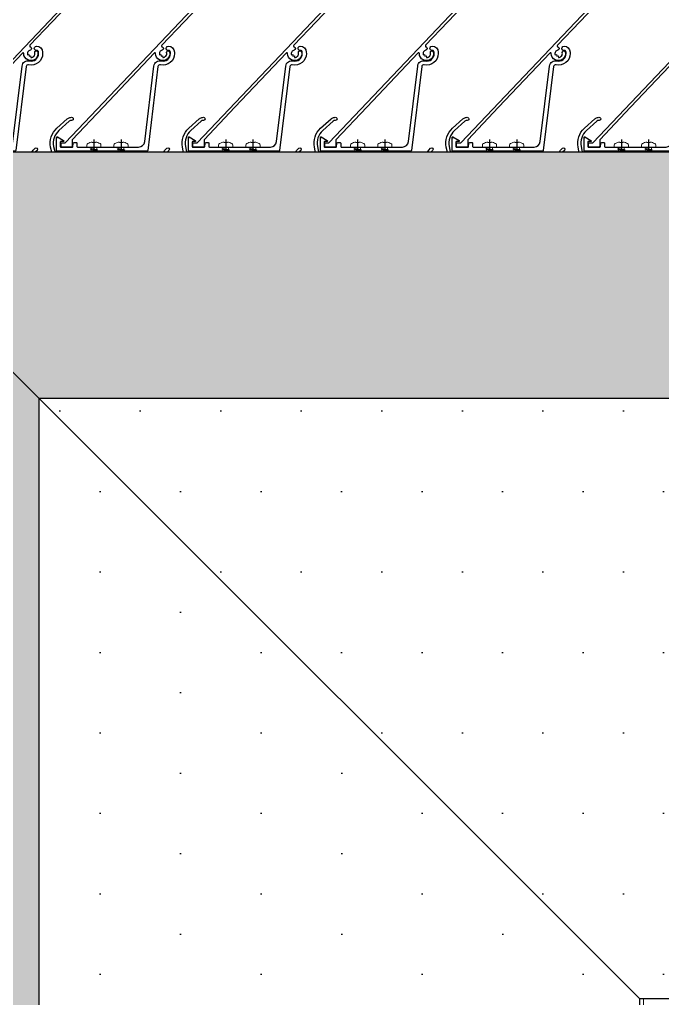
# Model space of a CAD drawing. Header units: millimetres. Extents: x 3774 to 718460, y -768339 to 192544.
# Drawn here: x 347464.1 to 347780.9, y -719149.4 to -718666.6 of the extents above; entities that cross this region are included whole.
import ezdxf

# ---------------------------------------------------------------- set-up
doc = ezdxf.new("R2010")
doc.units = ezdxf.units.MM
doc.set_wipeout_variables(frame=1)
for name, pattern in [('CENTER', [50.8, 31.75, -6.35, 6.35, -6.35]), ('HIDDEN', [0.375, 0.25, -0.125]), ('XKITLINE00', [0])]:
    doc.linetypes.add(name, pattern=pattern)
for name, color, linetype in [('000 - CONCRETE_COL_HATCH_', 7, 'Continuous'), ('000 - CONCRETE_COL_MAIN_COLOR_1', 7, 'Continuous'), ('000 - CONCRETE_COL_WIPEOUT_', 7, 'Continuous'), ('010 - ASPG_ACCESSORIES_HATCH_', 7, 'Continuous'), ('010 - ASPG_ACCESSORIES_MAIN_COLOR_1', 7, 'Continuous'), ('010 - ASPG_ACCESSORIES_SUB_COLOR_1', 7, 'Continuous'), ('010 - ASPG_ACCESSORIES_SUB_COLOR_2', 7, 'Continuous'), ('010 - ASPG_ACCESSORIES_SYMBOL_', 7, 'Continuous'), ('010 - ASPG_EXTR_DEF_SUB', 7, 'Continuous'), ('010 - ASPG_EXTR_MAIN_COLOR_2', 7, 'Continuous'), ('010 - ASPG_FASTERN_DEF_SUB', 7, 'Continuous'), ('010 - ASPG_FASTERN_HIDDEN_', 7, 'Continuous'), ('010 - ASPG_FASTERN_MAIN_COLOR_1', 7, 'Continuous'), ('010 - ASPG_FASTERN_SUB_COLOR_2', 7, 'Continuous'), ('010 - ASPG_FLASHING_MAIN_COLOR_2', 7, 'Continuous'), ('010 - ASPG_FLASHING_MAIN_COLOR_4', 7, 'Continuous'), ('010 - ASPG_FLASHING_WIPEOUT_', 7, 'Continuous'), ('010 - ASPG_FRAMING_MAIN_COLOR_2', 7, 'Continuous'), ('010 - ASPG_FRAMING_SUB_COLOR_2', 7, 'Continuous'), ('010 - ASPG_FRAMING_WIPEOUT_', 7, 'Continuous'), ('BOLT & SCREW', 7, 'Continuous'), ('Center Line', 7, 'CENTER')]:
    doc.layers.add(name, color=color, linetype=linetype)
for name, color, linetype, lineweight in [('12-GRID', 7, 'CENTER', 13), ('Part', 7, 'Continuous', 0), ('SCREW', 7, 'Continuous', 5)]:
    doc.layers.add(name, color=color, linetype=linetype, lineweight=lineweight)
pattern_1 = [(0, (0, 0), (3.96875, 7.9375), [0, -7.9375])]
pattern_2 = [(0, (0, 0), (19.84375, 39.6875), [0, -39.6875])]

# ---------------------------------------------------------------- blocks, each defined once
blk = doc.blocks.new('*A2013083')
at = {"layer": 'Part', "color": 7, "linetype": 'XKITLINE00', "lineweight": 0}
for p, q in [((1755.679976, -42.576001), (1755.679976, -42.416001)), ((1758.079995, -61.615963), (1758.079976, -42.415999))]:
    blk.add_line(p, q, dxfattribs=at)
blk = doc.blocks.new('*A2323114')
at = {"layer": 'Part', "color": 7, "linetype": 'XKITLINE00', "lineweight": 0}
for p, q in [((1758.08, -40.016001), (1755.68, -40.016001)), ((1755.68, -40.016001), (1755.68, -42.416001)), ((1758.08, -42.416001), (1758.08, -40.016001)), ((1755.68, -42.416001), (1758.08, -42.416001))]:
    blk.add_line(p, q, dxfattribs=at)
blk = doc.blocks.new('*A3363218')
at = {"layer": 'Part', "color": 7, "linetype": 'XKITLINE00', "lineweight": 0}
blk.add_line((1758.079976, -40.016003), (1758.240007, -40.016003), dxfattribs=at)
blk = doc.blocks.new('*U7297')
at = {"color": 7}
blk.add_wipeout([(150, 150), (150, -150), (-150, -150), (-150, 150)], dxfattribs=at).dxf.layer = '000 - CONCRETE_COL_WIPEOUT_'
at = {"layer": '000 - CONCRETE_COL_HATCH_'}
h = blk.add_hatch(dxfattribs=at)
h.set_pattern_fill('AR-CONC', scale=0.1, style=0)
h.paths.add_polyline_path([(-150, -150), (-150, 150), (150, 150), (150, -150)])
at = {"layer": '000 - CONCRETE_COL_MAIN_COLOR_1', "color": 7}
blk.add_lwpolyline([(-150, -150), (-150, 150), (150, 150), (150, -150), (-150, -150)], close=True, dxfattribs=at)
blk = doc.blocks.new('W-1-PP19-SE-ENT3_20260407-084553_PP19_ENT3_LOPL')
at = {"color": 7, "lineweight": 0, "xscale": 125, "yscale": 125, "zscale": 125}
for name in ['*A2323114', '*A3363218', '*A2013083']:
    blk.add_blockref(name, (-226235, 11475), dxfattribs=at)
at = {"color": 7}
blk.add_blockref('*U7297', (-6625, 6322.99988), dxfattribs=at)
blk = doc.blocks.new('PZG35-9D5')
at = {"layer": 'Center Line', "color": 7}
blk.add_line((0, 3.73), (0, -10.53), dxfattribs=at)
at = {"layer": 'SCREW', "color": 7}
for p, q in [((-1.4, 0), (-1.4, -1.09)), ((1.4, 0), (1.4, -0.59)), ((-1.85, -1.4), (1.85, -0.9)), ((-1.85, -1.4), (-1.4, -1.09)), ((-1.85, -1.4), (-1.4, -1.71)), ((-1.85, -2.7), (1.85, -2.2)), ((-1.85, -2.7), (-1.4, -2.39)), ((-1.85, -2.7), (-1.4, -3.01)), ((-1.85, -4), (-1.4, -3.69)), ((-1.85, -4), (-0.99, -3.88)), ((-1.85, -4), (-1.4, -4.31)), ((-1.4, -1.09), (1.4, -0.59)), ((-1.4, -1.71), (1.4, -1.21)), ((-1.4, -1.71), (-1.4, -2.39)), ((-1.4, -2.39), (1.4, -1.89)), ((-1.4, -3.01), (1.4, -2.51)), ((-1.4, -3.01), (-1.4, -3.69)), ((-1.4, -3.69), (-0.84, -3.59)), ((-1.4, -4.31), (-1.18, -4.27)), ((-1.4, -4.31), (-1.4, -8.1)), ((0.56, -3.34), (1.4, -3.19)), ((0.71, -3.65), (1.85, -3.5)), ((0.71, -3.93), (1.4, -3.81)), ((0.71, -4.61), (1.4, -4.49)), ((0.71, -4.95), (1.85, -4.8)), ((1.85, -0.9), (1.4, -0.59)), ((1.85, -0.9), (1.4, -1.21)), ((1.4, -1.21), (1.4, -1.89)), ((1.85, -2.2), (1.4, -1.89)), ((1.85, -2.2), (1.4, -2.51)), ((1.4, -2.51), (1.4, -3.19)), ((1.85, -3.5), (1.4, -3.19)), ((1.85, -3.5), (1.4, -3.81)), ((1.4, -3.81), (1.4, -4.49)), ((1.85, -4.8), (1.4, -4.49)), ((1.85, -4.8), (1.4, -5.11)), ((0, -9.5), (-1.4, -8.1)), ((0, -9.5), (1.4, -8.1)), ((0.71, -5.23), (1.4, -5.11)), ((1.4, -5.11), (1.4, -8.1))]:
    blk.add_line(p, q, dxfattribs=at)
blk.add_lwpolyline([(0, -9.5), (0.71, -5.23), (0.71, -3.6, 0.417657), (0.41, -3.3, 0.108102), (-0.84, -3.59), (-1.4, -4.7)], format="xyb", dxfattribs=at)
blk = doc.blocks.new('*U8304')
at = {"layer": 'SCREW', "color": 7}
blk.add_lwpolyline([(3.03, 1.78, 0.09906), (0.8, 2.55), (0.8, 2.27), (-0.8, 2.27), (-0.8, 2.55, 0.09906), (-3.03, 1.78, 0.266588), (-3.5, 0.96), (-3.5, 0.2, 0.414214), (-3.3, 0), (3.3, 0, 0.414214), (3.5, 0.2), (3.5, 0.96, 0.266588)], format="xyb", close=True, dxfattribs=at)
blk.add_blockref('PZG35-9D5', (0, 0), dxfattribs=at)
blk = doc.blocks.new('*U8306')
at = {"color": 7}
blk.add_point((0, 0), dxfattribs=at)
at = {"layer": '010 - ASPG_ACCESSORIES_MAIN_COLOR_1', "color": 7}
blk.add_lwpolyline([(-39.7, -0.6, 0.414214), (-40, -0.9), (-40, -7.37, 0.57735), (-39.65, -7.57), (-36.64, -5.83, 0.767327), (-36.79, -5.3), (-37.9, -5.3, -0.414214), (-38.2, -5), (-38.2, -2.8, -0.414214), (-38, -2.6), (-32.18, -2.6, -0.388879), (-31.98, -2.78), (-31.85, -4.34, 0.388879), (-31.35, -4.8), (-30.3, -4.8, 0.414214), (-30, -4.5), (-30, -2.9, -0.414214), (-29.7, -2.6), (0.41, -2.6, -0.378969), (3.39, -5.24), (7.95, -42.52, 0.446593), (11.62, -45.08, -0.489802), (16.08, -48.68), (16.06, -49.36, -0.18248), (15.8, -50.02, -0.267949), (15.33, -50.17, 1.122115), (15.1, -52.34, 0.405004), (18.06, -49.4), (18.08, -48.72, 0.489805), (11.16, -43.13, -0.446597), (9.94, -42.28), (4.87, -0.85, 0.364176), (4.57, -0.6)], format="xyb", close=True, dxfattribs=at)
at = {"layer": '010 - ASPG_EXTR_DEF_SUB', "color": 7}
for p in [(-40, -0.5), (43.44, -76.9), (43.44, -77.5)]:
    blk.add_point(p, dxfattribs=at)
at = {"layer": '010 - ASPG_EXTR_MAIN_COLOR_2', "color": 7}
blk.add_lwpolyline([(11.37, -48.15), (11.47, -47.44), (12.18, -47.56), (12.29, -46.79, -0.535538), (14.19, -49.17, 0.991572), (15.66, -49.58, 1.157025), (8.79, -48.77, -0.688558), (8.27, -48.99), (-17.14, -22.17), (-32.34, -6.13), (-32.34, -2.9, 0.414312), (-32.64, -2.6), (-37.54, -2.6, 0.414116), (-37.84, -2.9), (-37.84, -4.3, 0.414214), (-37.54, -4.6), (-35.99, -4.6, -0.205895), (-35.77, -4.69), (33.23, -77.5), (43.14, -77.5, 0.668179), (43.36, -76.99), (40.52, -74.15, 0.668179), (40.01, -74.36), (40.01, -76), (33.87, -76), (11.86, -52.78, -0.558354), (12.08, -51.95, 0.766275), (12.04, -50.39, -0.438583), (10.71, -48.05)], format="xyb", close=True, dxfattribs=at)
at = {"layer": 'SCREW', "color": 7, "rotation": 180}
for p in [(-21.65, -2.5), (-8.24, -2.5)]:
    blk.add_blockref('*U8304', p, dxfattribs=at)
blk = doc.blocks.new('*U5815')
at = {"color": 7}
blk.add_wipeout([(926.3, 4), (60, 4), (60, 69.3), (926.3, 69.3)], dxfattribs=at).dxf.layer = '010 - ASPG_FRAMING_WIPEOUT_'
at = {"layer": '010 - ASPG_FRAMING_MAIN_COLOR_2', "color": 7}
blk.add_lwpolyline([(896.3, 69.3), (90, 69.3), (90, 6), (896.3, 6)], close=True, dxfattribs=at)
at = {"layer": '010 - ASPG_FRAMING_SUB_COLOR_2', "color": 7}
for points in [[(926.3, 4), (60, 4), (60, 69.3), (926.3, 69.3)], [(60, 2), (60, 4), (926.3, 4), (926.3, 2)]]:
    blk.add_lwpolyline(points, close=True, dxfattribs=at)
at = {"color": 7, "rotation": 180}
for p in [(496.3, 69.3), (561.3, 69.3), (626.3, 69.3), (691.3, 69.3), (756.3, 69.3), (821.3, 69.3)]:
    blk.add_blockref('*U8306', p, dxfattribs=at)
blk = doc.blocks.new('W-1-PP19-SE-ENT3_20260407-085125_PP19_ENT3_ASPG_PL')
at = {"color": 7, "xscale": -1}
blk.add_blockref('*U5815', (-5968, 6521), dxfattribs=at)
blk = doc.blocks.new('*U8303')
at = {"layer": '12-GRID', "color": 7, "linetype": 'CENTER'}
for p, q in [((0, -6.2), (0, 2.2)), ((-4.2, -2), (4.2, -2))]:
    blk.add_line(p, q, dxfattribs=at)
at = {"layer": 'BOLT & SCREW', "color": 7}
for p, q in [((-0.55, -1.77), (-1.77, -1.56)), ((-0.55, -2.23), (-1.77, -2.44)), ((-0.46, -1.77), (-0.88, -1.56)), ((-0.46, -2.23), (-0.88, -2.44)), ((-0.23, -1.45), (-0.44, -0.23)), ((-0.23, -1.54), (-0.44, -1.12)), ((-0.23, -2.46), (-0.44, -2.88)), ((-0.23, -2.55), (-0.44, -3.77)), ((0.23, -1.45), (0.44, -0.23)), ((0.23, -1.54), (0.44, -1.12)), ((0.44, -2.88), (0.23, -2.46)), ((0.23, -2.55), (0.44, -3.77)), ((0.46, -1.77), (0.88, -1.56)), ((0.46, -2.23), (0.88, -2.44)), ((0.55, -1.77), (1.77, -1.56)), ((0.55, -2.23), (1.77, -2.44))]:
    blk.add_line(p, q, dxfattribs=at)
for points in [[(-1.77, -1.56), (-0.88, -1.56, 0.414214), (-0.44, -1.12), (-0.44, -0.23), (0.44, -0.23), (0.44, -1.12, 0.414214), (0.88, -1.56), (1.77, -1.56), (1.77, -2.44), (0.88, -2.44, 0.414214), (0.44, -2.88), (0.44, -3.77), (-0.44, -3.77), (-0.44, -2.88, 0.414214), (-0.88, -2.44), (-1.77, -2.44)], [(0.23, -2.46, -0.414214), (0.46, -2.23), (0.55, -2.23), (0.55, -1.77), (0.46, -1.77, -0.414214), (0.23, -1.54), (0.23, -1.45), (-0.23, -1.45), (-0.23, -1.54, -0.414214), (-0.46, -1.77), (-0.55, -1.77), (-0.55, -2.23), (-0.46, -2.23, -0.414214), (-0.23, -2.46), (-0.23, -2.55), (0.23, -2.55)]]:
    blk.add_lwpolyline(points, format="xyb", close=True, dxfattribs=at)
blk.add_circle((0, -2), 3.5, dxfattribs=at)
blk = doc.blocks.new('*U7003')
at = {"layer": '010 - ASPG_EXTR_DEF_SUB', "color": 7}
for p in [(65, 0), (130, 0), (195, 0), (260, 0), (325, 0)]:
    blk.add_point(p, dxfattribs=at)
at = {"layer": '010 - ASPG_EXTR_MAIN_COLOR_2', "color": 7}
for points in [[(46.47, 68.5, -0.125846), (48.96, 67.21, -0.098851), (49.82, 66.03, -0.205828), (49.79, 61.2, -0.115116), (46.37, 57.18, 0.822373), (47.46, 56.1, 0.109185), (51.15, 60.56, 0.208323), (51.19, 66.64, 0.100528), (49.97, 68.32, 0.145116), (46.29, 70.07)], [(366.35, 67.62, -0.045829), (347.78, 45.76, -0.560492), (347.29, 45.89, 0.31786), (344.21, 48.24, 0.953288), (344.08, 46.72, -2.423004), (342.26, 44.89, 0.952315), (340.74, 44.76, 0.300821), (342.89, 41.76, -0.560492), (342.98, 41.25, -0.019425), (333.62, 33.46, -0.552501), (333.15, 33.64, 0.344461), (329.99, 36.3, 0.952015), (329.86, 34.78, -2.423186), (328.04, 32.95, 0.952015), (326.52, 32.82, 0.2854), (328.49, 29.89, -0.553378), (328.56, 29.38, 0.030674), (313.46, 15.06, 0.4171), (314.11, 5.27, 0.935553), (315.1, 6.41, -0.43441), (314.8, 14.29, -0.014998), (321.92, 21.45, -0.738349), (324.92, 19.76, 0.004917), (321.81, 4.8, 0.263611), (324.88, -4.46), (330, -9.08, 0.125884), (331.27, -9.75, 0.044275), (332.09, -9.87, 1.107655), (332.13, -8.33, -0.215596), (331.02, -7.99), (325.89, -3.35, -0.263611), (323.28, 4.51, -0.004855), (326.34, 19.26, 0.23396), (325.82, 21.95, -0.24081), (325.71, 24.9, -0.104157), (325.78, 25), (327.99, 26.93, -0.229021), (330.7, 26.89, -0.381721), (335.27, 9.07, 0.977382), (336.62, 8.41, 0.361105), (332.41, 27.5, -0.496126), (332.44, 30.69, 0.003188), (334.06, 31.9, -0.002827), (335.56, 33.07, 0.077048), (368.74, 68.44, -0.247674)], [(371.29, 70.07), (355.76, 70.07, 0.433659), (355.46, 69.75), (355.84, 63.96, 0.082069), (355.86, 63.87, 0.720654), (357.33, 63.97, 0.079224), (357.34, 64.07), (357.07, 68.14, -0.433659), (357.47, 68.57), (365.86, 68.57, -0.607385)]]:
    blk.add_lwpolyline(points, format="xyb", dxfattribs=at)
for points in [[(95.76, 70.07, 0.433659), (95.46, 69.75), (95.84, 63.96, 0.082069), (95.86, 63.87, 0.720654), (97.33, 63.97, 0.079224), (97.34, 64.07), (97.07, 68.14, -0.433659), (97.47, 68.57), (105.86, 68.57, -0.607385), (106.35, 67.62, -0.045829), (87.78, 45.76, -0.560492), (87.29, 45.89, 0.31786), (84.21, 48.24, 0.953288), (84.08, 46.72, -2.423004), (82.26, 44.89, 0.952315), (80.74, 44.76, 0.300821), (82.89, 41.76, -0.560492), (82.98, 41.25, -0.019425), (73.62, 33.46, -0.552501), (73.15, 33.64, 0.344461), (69.99, 36.3, 0.952015), (69.86, 34.78, -2.423186), (68.04, 32.95, 0.952015), (66.52, 32.82, 0.2854), (68.49, 29.89, -0.553378), (68.56, 29.38, 0.030674), (53.46, 15.06, 0.4171), (54.11, 5.27, 0.935553), (55.1, 6.41, -0.43441), (54.8, 14.29, -0.014998), (61.92, 21.45, -0.738349), (64.92, 19.76, 0.004917), (61.81, 4.8, 0.263611), (64.88, -4.46), (70, -9.08, 0.125884), (71.27, -9.75, 0.044275), (72.09, -9.87, 1.107655), (72.13, -8.33, -0.215596), (71.02, -7.99), (65.89, -3.35, -0.263611), (63.28, 4.51, -0.004855), (66.34, 19.26, 0.23396), (65.82, 21.95, -0.24081), (65.71, 24.9, -0.104157), (65.78, 25), (67.99, 26.93, -0.229021), (70.7, 26.89, -0.381721), (75.27, 9.07, 0.977382), (76.62, 8.41, 0.361105), (72.41, 27.5, -0.496126), (72.44, 30.69, 0.003188), (74.06, 31.9, -0.002827), (75.56, 33.07, 0.077048), (108.74, 68.44, -0.247674), (108.99, 68.57), (110.98, 68.57, -0.044131), (111.47, 68.5, -0.125846), (113.96, 67.21, -0.098851), (114.82, 66.03, -0.205828), (114.79, 61.2, -0.115116), (111.37, 57.18, 0.822373), (112.46, 56.1, 0.109185), (116.15, 60.56, 0.208323), (116.19, 66.64, 0.100528), (114.97, 68.32, 0.145116), (111.29, 70.07)], [(160.76, 70.07, 0.433659), (160.46, 69.75), (160.84, 63.96, 0.082069), (160.86, 63.87, 0.720654), (162.33, 63.97, 0.079224), (162.34, 64.07), (162.07, 68.14, -0.433659), (162.47, 68.57), (170.86, 68.57, -0.607385), (171.35, 67.62, -0.045829), (152.78, 45.76, -0.560492), (152.29, 45.89, 0.31786), (149.21, 48.24, 0.953288), (149.08, 46.72, -2.423004), (147.26, 44.89, 0.952315), (145.74, 44.76, 0.300821), (147.89, 41.76, -0.560492), (147.98, 41.25, -0.019425), (138.62, 33.46, -0.552501), (138.15, 33.64, 0.344461), (134.99, 36.3, 0.952015), (134.86, 34.78, -2.423186), (133.04, 32.95, 0.952015), (131.52, 32.82, 0.2854), (133.49, 29.89, -0.553378), (133.56, 29.38, 0.030674), (118.46, 15.06, 0.4171), (119.11, 5.27, 0.935553), (120.1, 6.41, -0.43441), (119.8, 14.29, -0.014998), (126.92, 21.45, -0.738349), (129.92, 19.76, 0.004917), (126.81, 4.8, 0.263611), (129.88, -4.46), (135, -9.08, 0.125884), (136.27, -9.75, 0.044275), (137.09, -9.87, 1.107655), (137.13, -8.33, -0.215596), (136.02, -7.99), (130.89, -3.35, -0.263611), (128.28, 4.51, -0.004855), (131.34, 19.26, 0.23396), (130.82, 21.95, -0.24081), (130.71, 24.9, -0.104157), (130.78, 25), (132.99, 26.93, -0.229021), (135.7, 26.89, -0.381721), (140.27, 9.07, 0.977382), (141.62, 8.41, 0.361105), (137.41, 27.5, -0.496126), (137.44, 30.69, 0.003188), (139.06, 31.9, -0.002827), (140.56, 33.07, 0.077048), (173.74, 68.44, -0.247674), (173.99, 68.57), (175.98, 68.57, -0.044131), (176.47, 68.5, -0.125846), (178.96, 67.21, -0.098851), (179.82, 66.03, -0.205828), (179.79, 61.2, -0.115116), (176.37, 57.18, 0.822373), (177.46, 56.1, 0.109185), (181.15, 60.56, 0.208323), (181.19, 66.64, 0.100528), (179.97, 68.32, 0.145116), (176.29, 70.07)], [(225.76, 70.07, 0.433659), (225.46, 69.75), (225.84, 63.96, 0.082069), (225.86, 63.87, 0.720654), (227.33, 63.97, 0.079224), (227.34, 64.07), (227.07, 68.14, -0.433659), (227.47, 68.57), (235.86, 68.57, -0.607385), (236.35, 67.62, -0.045829), (217.78, 45.76, -0.560492), (217.29, 45.89, 0.31786), (214.21, 48.24, 0.953288), (214.08, 46.72, -2.423004), (212.26, 44.89, 0.952315), (210.74, 44.76, 0.300821), (212.89, 41.76, -0.560492), (212.98, 41.25, -0.019425), (203.62, 33.46, -0.552501), (203.15, 33.64, 0.344461), (199.99, 36.3, 0.952015), (199.86, 34.78, -2.423186), (198.04, 32.95, 0.952015), (196.52, 32.82, 0.2854), (198.49, 29.89, -0.553378), (198.56, 29.38, 0.030674), (183.46, 15.06, 0.4171), (184.11, 5.27, 0.935553), (185.1, 6.41, -0.43441), (184.8, 14.29, -0.014998), (191.92, 21.45, -0.738349), (194.92, 19.76, 0.004917), (191.81, 4.8, 0.263611), (194.88, -4.46), (200, -9.08, 0.125884), (201.27, -9.75, 0.044275), (202.09, -9.87, 1.107655), (202.13, -8.33, -0.215596), (201.02, -7.99), (195.89, -3.35, -0.263611), (193.28, 4.51, -0.004855), (196.34, 19.26, 0.23396), (195.82, 21.95, -0.24081), (195.71, 24.9, -0.104157), (195.78, 25), (197.99, 26.93, -0.229021), (200.7, 26.89, -0.381721), (205.27, 9.07, 0.977382), (206.62, 8.41, 0.361105), (202.41, 27.5, -0.496126), (202.44, 30.69, 0.003188), (204.06, 31.9, -0.002827), (205.56, 33.07, 0.077048), (238.74, 68.44, -0.247674), (238.99, 68.57), (240.98, 68.57, -0.044131), (241.47, 68.5, -0.125846), (243.96, 67.21, -0.098851), (244.82, 66.03, -0.205828), (244.79, 61.2, -0.115116), (241.37, 57.18, 0.822373), (242.46, 56.1, 0.109185), (246.15, 60.56, 0.208323), (246.19, 66.64, 0.100528), (244.97, 68.32, 0.145116), (241.29, 70.07)], [(290.76, 70.07, 0.433659), (290.46, 69.75), (290.84, 63.96, 0.082069), (290.86, 63.87, 0.720654), (292.33, 63.97, 0.079224), (292.34, 64.07), (292.07, 68.14, -0.433659), (292.47, 68.57), (300.86, 68.57, -0.607385), (301.35, 67.62, -0.045829), (282.78, 45.76, -0.560492), (282.29, 45.89, 0.31786), (279.21, 48.24, 0.953288), (279.08, 46.72, -2.423004), (277.26, 44.89, 0.952315), (275.74, 44.76, 0.300821), (277.89, 41.76, -0.560492), (277.98, 41.25, -0.019425), (268.62, 33.46, -0.552501), (268.15, 33.64, 0.344461), (264.99, 36.3, 0.952015), (264.86, 34.78, -2.423186), (263.04, 32.95, 0.952015), (261.52, 32.82, 0.2854), (263.49, 29.89, -0.553378), (263.56, 29.38, 0.030674), (248.46, 15.06, 0.4171), (249.11, 5.27, 0.935553), (250.1, 6.41, -0.43441), (249.8, 14.29, -0.014998), (256.92, 21.45, -0.738349), (259.92, 19.76, 0.004917), (256.81, 4.8, 0.263611), (259.88, -4.46), (265, -9.08, 0.125884), (266.27, -9.75, 0.044275), (267.09, -9.87, 1.107655), (267.13, -8.33, -0.215596), (266.02, -7.99), (260.89, -3.35, -0.263611), (258.28, 4.51, -0.004855), (261.34, 19.26, 0.23396), (260.82, 21.95, -0.24081), (260.71, 24.9, -0.104157), (260.78, 25), (262.99, 26.93, -0.229021), (265.7, 26.89, -0.381721), (270.27, 9.07, 0.977382), (271.62, 8.41, 0.361105), (267.41, 27.5, -0.496126), (267.44, 30.69, 0.003188), (269.06, 31.9, -0.002827), (270.56, 33.07, 0.077048), (303.74, 68.44, -0.247674), (303.99, 68.57), (305.98, 68.57, -0.044131), (306.47, 68.5, -0.125846), (308.96, 67.21, -0.098851), (309.82, 66.03, -0.205828), (309.79, 61.2, -0.115116), (306.37, 57.18, 0.822373), (307.46, 56.1, 0.109185), (311.15, 60.56, 0.208323), (311.19, 66.64, 0.100528), (309.97, 68.32, 0.145116), (306.29, 70.07)]]:
    blk.add_lwpolyline(points, format="xyb", close=True, dxfattribs=at)
at = {"color": 7, "rotation": 179.999999999989}
for p in [(84.09, 42.89), (149.09, 42.89), (214.09, 42.89), (279.09, 42.89), (344.09, 42.89), (69.87, 30.95), (134.87, 30.95), (199.87, 30.95), (264.87, 30.95), (329.87, 30.95)]:
    blk.add_blockref('*U8303', p, dxfattribs=at)
blk = doc.blocks.new('*U7318')
at = {"layer": '010 - ASPG_ACCESSORIES_SUB_COLOR_2', "color": 7}
for p, q in [((-2.08, -1.55), (-2.08, 0)), ((2.08, -1.05), (2.08, 0)), ((-2.73, -1.9), (2.73, -1.4)), ((-2.73, -1.9), (-2.08, -1.55)), ((-2.73, -1.9), (-2.08, -2.25)), ((-2.73, -3.7), (2.73, -3.2)), ((-2.73, -3.7), (-2.08, -3.35)), ((-2.73, -3.7), (-2.08, -4.05)), ((-2.08, -1.55), (2.08, -1.05)), ((-2.08, -2.25), (2.08, -1.75)), ((-2.08, -3.35), (-2.08, -2.25)), ((-2.08, -3.35), (2.08, -2.85)), ((-2.08, -4.05), (2.08, -3.55)), ((-2.08, -5.15), (-2.08, -4.05)), ((-2.08, -5.15), (2.08, -4.65)), ((-2.08, -5.15), (2.08, -4.65)), ((2.73, -1.4), (2.08, -1.05)), ((2.73, -1.4), (2.08, -1.75)), ((2.08, -2.85), (2.08, -1.75)), ((2.73, -3.2), (2.08, -2.85)), ((2.73, -3.2), (2.08, -3.55)), ((2.08, -4.65), (2.08, -3.55)), ((2.73, -5), (2.08, -4.65)), ((2.73, -5), (2.08, -4.65)), ((-2.73, -5.5), (2.73, -5)), ((-2.73, -5.5), (2.73, -5)), ((-2.73, -5.5), (-2.08, -5.15)), ((-2.73, -5.5), (-2.08, -5.15)), ((-2.73, -5.5), (-2.08, -5.85)), ((-2.73, -5.5), (-2.08, -5.85)), ((-2.73, -7.3), (2.73, -6.8)), ((-2.73, -7.3), (-2.08, -6.95)), ((-2.73, -7.3), (-2.08, -7.65)), ((-2.73, -9.1), (-2.08, -8.75)), ((-2.73, -9.1), (-1.57, -8.98)), ((-2.73, -9.1), (-2.08, -9.45)), ((-2.08, -5.85), (2.08, -5.35)), ((-2.08, -5.85), (2.08, -5.35)), ((-2.08, -6.95), (-2.08, -5.85)), ((-2.08, -6.95), (-2.08, -5.85)), ((-2.08, -6.95), (2.08, -6.45)), ((-2.08, -7.65), (2.08, -7.15)), ((-2.08, -8.75), (-2.08, -7.65)), ((-2.08, -8.75), (-1.06, -8.61)), ((-2.08, -9.45), (-1.63, -9.39)), ((-2.08, -10.55), (-2.08, -9.45)), ((0.43, -8.44), (2.08, -8.25)), ((0.71, -8.78), (2.73, -8.6)), ((0.71, -9.1), (2.08, -8.95)), ((2.73, -5), (2.08, -5.35)), ((2.73, -5), (2.08, -5.35)), ((2.08, -6.45), (2.08, -5.35)), ((2.08, -6.45), (2.08, -5.35)), ((2.73, -6.8), (2.08, -6.45)), ((2.73, -6.8), (2.08, -7.15)), ((2.08, -8.25), (2.08, -7.15)), ((2.73, -8.6), (2.08, -8.25)), ((2.73, -8.6), (2.08, -8.95)), ((2.08, -10.05), (2.08, -8.95)), ((-2.73, -10.9), (-2.08, -10.55)), ((-2.73, -10.9), (-1.84, -10.81)), ((-2.73, -10.9), (-2.08, -11.25)), ((-2.08, -10.55), (-1.8, -10.51)), ((-2.08, -11.25), (-1.91, -11.23)), ((-2.08, -12.4), (-2.08, -11.25)), ((-2.08, -12.4), (-2.08, -15.6)), ((0.71, -10.21), (2.08, -10.05)), ((0.71, -10.58), (2.73, -10.4)), ((0.71, -10.9), (2.08, -10.75)), ((2.73, -10.4), (2.08, -10.05)), ((2.73, -10.4), (2.08, -10.75)), ((2.08, -10.75), (2.08, -15.6)), ((0, -17.2), (-2.08, -15.6)), ((0, -17.2), (2.08, -15.6))]:
    blk.add_line(p, q, dxfattribs=at)
blk.add_lwpolyline([(0, -17.2), (0.71, -11.46), (0.71, -8.74, 0.417657), (0.41, -8.44, 0.070993), (-1.53, -8.73), (-2.08, -12.4)], format="xyb", dxfattribs=at)
at = {"layer": '010 - ASPG_ACCESSORIES_SYMBOL_', "color": 7, "linetype": 'CENTER'}
blk.add_line((0, 6.14), (0, -18.2), dxfattribs=at)
at = {"layer": '010 - ASPG_FASTERN_MAIN_COLOR_1', "color": 7}
for p, q in [((-4.17, 5.05), (-4.17, 1.2)), ((3.13, 5.45), (-3.13, 5.45)), ((-2.08, 5.05), (-2.08, 1.2)), ((2.08, 5.05), (2.08, 1.2)), ((4.17, 5.05), (4.17, 1.2)), ((-5.5, 0.55), (-5.5, 0)), ((5.5, 0), (-5.5, 0)), ((-5.2, 0.85), (-4.17, 1.2)), ((5.2, 0.85), (-5.2, 0.85)), ((4.17, 1.2), (-4.17, 1.2)), ((-2.58, 0.85), (-2.08, 1.2)), ((2.45, 0.85), (2.08, 1.2)), ((5.2, 0.85), (4.17, 1.2)), ((5.5, 0.55), (5.5, 0))]:
    blk.add_line(p, q, dxfattribs=at)
for centre, radius, start, end in [((-3.13, 3.89), 1.56, 48.0171, 131.9829), ((0, -0.18), 5.63, 68.2799, 111.7201), ((3.13, 3.89), 1.56, 48.0171, 131.9829), ((-5.2, 0.55), 0.3, 90, 180), ((5.2, 0.55), 0.3, 0, 90)]:
    blk.add_arc(centre, radius, start, end, dxfattribs=at)
blk = doc.blocks.new('G$C7D677D58')
at = {"layer": '010 - ASPG_FASTERN_MAIN_COLOR_1'}
h = blk.add_hatch(dxfattribs=at)
h.set_pattern_fill('ANSI35', scale=0.02, angle=280.6768, style=0)
h.set_pattern_definition([(145.676841, (67.453535, -13.0942606), (0.00281929957, 0.00412935224), []), (145.676841, (67.4500606, -13.0949156), (0.00281929957, 0.00412935224), [0.00625, -0.00125, 0, -0.00125])])
h.paths.add_polyline_path([(0.02989, 0.01545), (0.02447, 0.01545), (0.02447, 0.00055), (0.02989, 0.00055)])
at = {"layer": '010 - ASPG_FASTERN_DEF_SUB', "color": 7, "ltscale": 0.1}
blk.add_line((0.03829, 0.008), (0, 0.008, 0), dxfattribs=at)
at = {"layer": '010 - ASPG_FASTERN_MAIN_COLOR_1', "color": 7}
for p, q in [((0.01247, 0.01493, 0), (0.00767, 0.01493, 0)), ((0.01327, 0, 0), (0.01327, 0.016, 0)), ((0.01327, 0.016, 0), (0.01447, 0.016, 0)), ((0.01447, 0.016, 0), (0.01447, 0, 0)), ((0.02989, 0), (0.02989, 0.016)), ((0.02989, 0.016), (0.03109, 0.016)), ((0.03109, 0.016), (0.03109, 0)), ((0.03109, 0.00107), (0.03109, 0.01493)), ((0.03589, 0.01493), (0.03109, 0.01493)), ((0.0024, 0.012, 0), (0.0016, 0.0112, 0)), ((0.0016, 0.0048, 0), (0.0016, 0.0112, 0)), ((0.00687, 0.0112, 0), (0.0016, 0.0112, 0)), ((0.00687, 0.012, 0), (0.0024, 0.012, 0)), ((0.00687, 0.0028, 0), (0.00687, 0.0132, 0)), ((0.01247, 0.01146, 0), (0.00767, 0.01146, 0)), ((0.01327, 0.0028, 0), (0.01327, 0.0132, 0)), ((0.03589, 0.01146), (0.03109, 0.01146)), ((0.03669, 0.0028), (0.03669, 0.0132)), ((0.00687, 0.0048, 0), (0.0016, 0.0048, 0)), ((0.0024, 0.004, 0), (0.0016, 0.0048, 0)), ((0.00687, 0.004, 0), (0.0024, 0.004, 0)), ((0.01247, 0.00454, 0), (0.00767, 0.00454, 0)), ((0.01247, 0.00107, 0), (0.00767, 0.00107, 0)), ((0.01447, 0, 0), (0.01327, 0, 0)), ((0.03109, 0), (0.02989, 0)), ((0.03589, 0.00454), (0.03109, 0.00454)), ((0.03589, 0.00107), (0.03109, 0.00107))]:
    blk.add_line(p, q, dxfattribs=at)
at = {"layer": '010 - ASPG_FASTERN_MAIN_COLOR_1', "color": 7, "elevation": 0}
for points in [[(0.00767, 0.01493, 0.46188), (0.00767, 0.01146, 0.23094), (0.00767, 0.00454, 0.46188), (0.00767, 0.00107)], [(0.01247, 0.01493, -0.46188), (0.01247, 0.01146, -0.23094), (0.01247, 0.00454, -0.46188), (0.01247, 0.00107)], [(0.03589, 0.01493, -0.46188), (0.03589, 0.01146, -0.23094), (0.03589, 0.00454, -0.46188), (0.03589, 0.00107)]]:
    blk.add_lwpolyline(points, format="xyb", dxfattribs=at)
at = {"layer": '010 - ASPG_FASTERN_MAIN_COLOR_1', "color": 7}
blk.add_lwpolyline([(0.02989, 0.01545), (0.02447, 0.01545), (0.02447, 0.00055), (0.02989, 0.00055)], close=True, dxfattribs=at)
at = {"layer": '010 - ASPG_FASTERN_SUB_COLOR_2', "color": 7, "linetype": 'HIDDEN'}
for p, q in [((0.02989, 0.012), (0.01447, 0.012, 0)), ((0.02989, 0.0112), (0.01447, 0.0112, 0)), ((0.02989, 0.0048), (0.01447, 0.0048, 0)), ((0.02989, 0.004), (0.01447, 0.004, 0))]:
    blk.add_line(p, q, dxfattribs=at)
blk = doc.blocks.new('000_ASPG_TYP_FILES__ASPG_BK_TYPE_1')
at = {"layer": '010 - ASPG_ACCESSORIES_HATCH_'}
h = blk.add_hatch(dxfattribs=at)
h.set_pattern_fill('ANSI32', scale=10, angle=360)
h.set_pattern_definition([(315, (-21437.9592, -50286.0033), (-2.65165043, -2.65165043), []), (315, (-21436.1914, -50286.0033), (-2.65165043, -2.65165043), [])])
h.paths.add_polyline_path([(0, -31.4), (3, -31.4), (3, -50), (0, -50)])
h.paths.add_polyline_path([(0, 0), (11.78, 0), (11.92, -0.18), (11.92, -1.25), (11.27, -1.6), (11.92, -1.95), (11.92, -3), (3, -3), (3, -23.4), (0, -23.4)])
h.paths.add_polyline_path([(16.09, -1.45), (16.73, -1.1), (16.09, -0.75), (16.09, 0), (25, 0), (25, -3), (16.09, -2.98)])
at = {"layer": '010 - ASPG_ACCESSORIES_MAIN_COLOR_1', "color": 7}
blk.add_lwpolyline([(25, 0), (0, 0), (0, -50), (3, -50), (3, -3), (25, -3)], close=True, dxfattribs=at)
at = {"layer": '010 - ASPG_ACCESSORIES_SUB_COLOR_1', "color": 7, "elevation": 0}
for points in [[(0, 0), (11.78, 0), (11.92, -0.18), (11.92, -1.25), (11.27, -1.6), (11.92, -1.95), (11.92, -3), (3, -3), (3, -23.4), (0, -23.4)], [(16.09, -1.45), (16.73, -1.1), (16.09, -0.75), (16.09, 0), (25, 0), (25, -3), (16.09, -2.98)], [(0, -31.4), (3, -31.4), (3, -50), (0, -50)]]:
    blk.add_lwpolyline(points, close=True, dxfattribs=at)
blk = doc.blocks.new('000_ASPG_TYP_FILES_20260218-041527_ASPG_BK_TYPE_2')
at = {"layer": '010 - ASPG_ACCESSORIES_HATCH_'}
h = blk.add_hatch(dxfattribs=at)
h.set_pattern_fill('ANSI32', scale=10)
h.set_pattern_definition([(45, (-3428.178, 1640.9533), (-2.6516504, 2.6516504), []), (45, (-3426.4102, 1640.9533), (-2.6516504, 2.6516504), [])])
h.paths.add_polyline_path([(0, 50), (-5, 50), (-5, 5), (-50, 5), (-50, 0), (0, 0)])
at = {"layer": '010 - ASPG_ACCESSORIES_MAIN_COLOR_1', "color": 7}
blk.add_lwpolyline([(0, 50), (-5, 50), (-5, 5), (-50, 5), (-50, 0), (0, 0)], close=True, dxfattribs=at)
blk = doc.blocks.new('000_ASPG_TYP_FILES_EXPANSION_BOLT_1')
at = {"layer": '010 - ASPG_FASTERN_HIDDEN_', "color": 7, "linetype": 'CENTER'}
blk.add_line((-15.27, 0), (74.86, 0), dxfattribs=at)
at = {"layer": '010 - ASPG_FASTERN_MAIN_COLOR_1', "color": 7}
for p, q in [((-8, 7.21), (-7.36, 7.85)), ((-8, 7.21), (-8, -7.21)), ((-7.36, 7.85), (-2.24, 7.85)), ((-1.6, 7.21), (-2.24, 7.85)), ((-1.6, 7.21), (-1.6, -7.21)), ((-7.36, 3.93), (-2.24, 3.93)), ((-7.36, -3.93), (-2.24, -3.93)), ((-7.36, -7.85), (-8, -7.21)), ((-7.36, -7.85), (-2.24, -7.85)), ((-2.24, -7.85), (-1.6, -7.21))]:
    blk.add_line(p, q, dxfattribs=at)
blk.add_lwpolyline([(-1.6, -8.4), (0, -8.4), (0, 8.4), (-1.6, 8.4)], close=True, dxfattribs=at)
for centre, radius, start, end in [((-4.67, 5.89), 3.33, 143.8846, 216.1154), ((-4.93, 5.89), 3.33, 323.8846, 36.1154), ((4.36, 0), 12.36, 161.4826, 198.5174), ((-13.96, 0), 12.36, 341.4826, 18.5174), ((-4.67, -5.89), 3.33, 143.8846, 216.1154), ((-4.93, -5.89), 3.33, 323.8846, 36.1154)]:
    blk.add_arc(centre, radius, start, end, dxfattribs=at)
at = {"layer": '010 - ASPG_FASTERN_SUB_COLOR_2', "color": 7}
for p, q in [((-13, 2), (-12.17, 2.78)), ((-13, -2), (-13, 2)), ((-11.72, 2.8), (-12.21, -2.8)), ((-12.17, 2.78), (-11.71, 2.84)), ((-10.92, 4), (-11.72, 2.8)), ((-10.92, 4), (-11.61, -4)), ((-10.33, 2.8), (-10.92, 4)), ((-10.33, 2.8), (-10.82, -2.8)), ((-9.54, 4), (-10.33, 2.8)), ((-9.54, 4), (-10.23, -4)), ((-8.95, 2.8), (-9.54, 4)), ((-8.95, 2.8), (-9.43, -2.8)), ((-8.15, 4), (-8.95, 2.8)), ((-8.15, 4), (-8.84, -4)), ((0.66, 4), (-0.13, 2.8)), ((0.66, 4), (-0.03, -4)), ((1.25, 2.8), (0.66, 4)), ((1.25, 2.8), (0.77, -2.8)), ((2.05, 4), (1.25, 2.8)), ((2.05, 4), (1.36, -4)), ((2.64, 2.8), (2.05, 4)), ((2.64, 2.8), (2.15, -2.8)), ((3.43, 4), (2.64, 2.8)), ((3.43, 4), (2.74, -4)), ((4.02, 2.8), (3.43, 4)), ((4.02, 2.8), (3.54, -2.8)), ((4.82, 4), (4.02, 2.8)), ((4.82, 4), (4.13, -4)), ((5.41, 2.8), (4.82, 4)), ((5.41, 2.8), (4.92, -2.8)), ((6.21, 4), (5.41, 2.8)), ((6.21, 4), (5.51, -4)), ((6.79, 2.8), (6.21, 4)), ((6.79, 2.8), (6.31, -2.8)), ((7.59, 4), (6.79, 2.8)), ((7.59, 4), (6.9, -4)), ((8.18, 2.8), (7.59, 4)), ((8.18, 2.8), (7.7, -2.8)), ((8.98, 4), (8.18, 2.8)), ((8.98, 4), (8.28, -4)), ((9.57, 2.8), (8.98, 4)), ((9.57, 2.8), (9.08, -2.8)), ((10.36, 4), (9.57, 2.8)), ((10.36, 4), (9.67, -4)), ((10.95, 2.8), (10.36, 4)), ((10.95, 2.8), (10.47, -2.8)), ((11.75, 4), (10.95, 2.8)), ((11.75, 4), (11.06, -4)), ((12.34, 2.8), (11.75, 4)), ((12.34, 2.8), (11.85, -2.8)), ((13.13, 4), (12.34, 2.8)), ((13.13, 4), (12.44, -4)), ((13.13, 4), (47.5, 4)), ((47.5, 3), (47.5, 4)), ((50.5, 3), (47.5, 3)), ((50.5, 4), (60.29, 4.57)), ((50.5, 2), (50.5, 4)), ((50.5, 2), (51.5, 2)), ((50.5, -4), (50.5, 1.04)), ((50.66, 1.19), (51.03, 1.19)), ((52.03, 0.19), (52.03, -0.75)), ((52.5, 1), (52.5, 0)), ((54.73, -0.32), (55.27, 1.32)), ((55.04, -1.1), (55.75, 0.77)), ((56.22, 2), (57.5, 2)), ((56.68, 1.41), (57.11, 1.41)), ((58.11, 0.46), (58.18, -0.8)), ((58.5, 1), (58.5, -0.04)), ((60.29, 4.57), (60.29, -1.07)), ((67.5, 4), (60.29, 3.28)), ((67.5, -4), (67.5, 4)), ((-13, -2), (-12.17, -2.84)), ((-11.61, -4), (-12.21, -2.8)), ((-10.82, -2.8), (-11.61, -4)), ((-10.23, -4), (-10.82, -2.8)), ((-9.43, -2.8), (-10.23, -4)), ((-8.84, -4), (-9.43, -2.8)), ((-8.05, -2.8), (-8.84, -4)), ((0.77, -2.8), (-0.03, -4)), ((1.36, -4), (0.77, -2.8)), ((2.15, -2.8), (1.36, -4)), ((2.74, -4), (2.15, -2.8)), ((3.54, -2.8), (2.74, -4)), ((4.13, -4), (3.54, -2.8)), ((4.92, -2.8), (4.13, -4)), ((5.51, -4), (4.92, -2.8)), ((6.31, -2.8), (5.51, -4)), ((6.9, -4), (6.31, -2.8)), ((7.7, -2.8), (6.9, -4)), ((8.28, -4), (7.7, -2.8)), ((9.08, -2.8), (8.28, -4)), ((9.67, -4), (9.08, -2.8)), ((10.47, -2.8), (9.67, -4)), ((11.06, -4), (10.47, -2.8)), ((11.85, -2.8), (11.06, -4)), ((12.44, -4), (11.85, -2.8)), ((12.5, -4), (47.5, -4)), ((47.5, -4), (47.5, -3)), ((47.5, -3), (50.5, -3)), ((60.29, -4.69), (50.5, -4)), ((53.03, -1.75), (54.1, -1.75)), ((53.5, -1), (53.78, -1)), ((59.18, -1.75), (60.29, -1.75)), ((59.46, -1.04), (60.29, -1.07)), ((60.29, -1.75), (60.29, -4.69)), ((60.29, -3.28), (67.5, -4))]:
    blk.add_line(p, q, dxfattribs=at)
for centre, start, end in [((51.03, 0.19), 0, 121.9394), ((51.5, 1), 0, 90), ((56.22, 1), 90, 161.5651), ((56.68, 0.41), 90, 159.1163), ((57.11, 0.41), 3.0186, 90), ((57.5, 1), 0, 90), ((53.03, -0.75), 180, 270), ((53.5, 0), 180, 270), ((53.78, 0), 270, 341.5651), ((54.1, -0.75), 270, 339.1163), ((59.18, -0.75), 183.0186, 270), ((59.5, -0.04), 180, 267.8255)]:
    blk.add_arc(centre, 1, start, end, dxfattribs=at)
blk = doc.blocks.new('*U7320')
at = {"color": 7}
for name, p, rotation in [('*U7318', (-11, -3, 0), 180), ('000_ASPG_TYP_FILES_EXPANSION_BOLT_1', (-52.5, -45, 0), 270)]:
    blk.add_blockref(name, p, dxfattribs=dict(at, rotation=rotation))
for name, p in [('000_ASPG_TYP_FILES_20260218-041527_ASPG_BK_TYPE_2', (-25, -50, 0)), ('000_ASPG_TYP_FILES__ASPG_BK_TYPE_1', (-25, 0, 0))]:
    blk.add_blockref(name, p, dxfattribs=at)
at = {"color": 7, "xscale": 1000, "yscale": 1000, "zscale": 1000}
blk.add_blockref('G$C7D677D58', (-46.47, -34.5, 0), dxfattribs=at)
blk = doc.blocks.new('*U8211')
at = {"color": 7}
blk.add_wipeout([(0, -52), (1810, -52), (1514, -348), (0, -348)], dxfattribs=at).dxf.layer = '010 - ASPG_FLASHING_WIPEOUT_'
at = {"layer": '010 - ASPG_FLASHING_WIPEOUT_'}
h = blk.add_hatch(dxfattribs=at)
h.set_pattern_fill('DOTS', scale=0.5)
h.set_pattern_definition(pattern_2)
h.paths.add_polyline_path([(0, -52), (1810, -52), (1514, -348), (0, -348)])
at = {"layer": '010 - ASPG_FLASHING_MAIN_COLOR_2', "color": 7}
blk.add_lwpolyline([(0, -52), (1810, -52), (1514, -348), (0, -348)], close=True, dxfattribs=at)
at = {"color": 7}
blk.add_wipeout([(0, 69.3), (1931.3, 69.3), (1810, -52), (0, -52)], dxfattribs=at).dxf.layer = '010 - ASPG_FLASHING_WIPEOUT_'
at = {"layer": '010 - ASPG_FLASHING_WIPEOUT_'}
h = blk.add_hatch(dxfattribs=at)
h.set_pattern_fill('DOTS', scale=0.1)
h.set_pattern_definition(pattern_1)
h.paths.add_polyline_path([(0, 69.3), (1931.3, 69.3), (1810, -52), (0, -52)])
at = {"layer": '010 - ASPG_FLASHING_MAIN_COLOR_4', "color": 7}
blk.add_lwpolyline([(0, 69.3), (1931.3, 69.3), (1810, -52), (0, -52)], close=True, dxfattribs=at)
blk = doc.blocks.new('*U8212')
at = {"color": 7}
blk.add_wipeout([(0, -52), (1481, -52), (1185, -348), (0, -348)], dxfattribs=at).dxf.layer = '010 - ASPG_FLASHING_WIPEOUT_'
at = {"layer": '010 - ASPG_FLASHING_WIPEOUT_'}
h = blk.add_hatch(dxfattribs=at)
h.set_pattern_fill('DOTS', scale=0.5)
h.set_pattern_definition(pattern_2)
h.paths.add_polyline_path([(0, -52), (1481, -52), (1185, -348), (0, -348)])
at = {"layer": '010 - ASPG_FLASHING_MAIN_COLOR_2', "color": 7}
blk.add_lwpolyline([(0, -52), (1481, -52), (1185, -348), (0, -348)], close=True, dxfattribs=at)
at = {"color": 7}
blk.add_wipeout([(0, 69.3), (1602.3, 69.3), (1481, -52), (0, -52)], dxfattribs=at).dxf.layer = '010 - ASPG_FLASHING_WIPEOUT_'
at = {"layer": '010 - ASPG_FLASHING_WIPEOUT_'}
h = blk.add_hatch(dxfattribs=at)
h.set_pattern_fill('DOTS', scale=0.1)
h.set_pattern_definition(pattern_1)
h.paths.add_polyline_path([(0, 69.3), (1602.3, 69.3), (1481, -52), (0, -52)])
at = {"layer": '010 - ASPG_FLASHING_MAIN_COLOR_4', "color": 7}
blk.add_lwpolyline([(0, 69.3), (1602.3, 69.3), (1481, -52), (0, -52)], close=True, dxfattribs=at)

msp = doc.modelspace()

# ---------------------------------------------------------------- block references
at = {"color": 7}
msp.add_blockref('W-1-PP19-SE-ENT3_20260407-084553_PP19_ENT3_LOPL', (354246.645, -725322.382), dxfattribs=at)

# ---------------------------------------------------------------- next in the draw order: block references
msp.add_blockref('W-1-PP19-SE-ENT3_20260407-085125_PP19_ENT3_ASPG_PL', (354246.645, -725322.382), dxfattribs=at)

# ---------------------------------------------------------------- next in the draw order: block references
at = {"color": 7, "yscale": -1}
msp.add_blockref('*U7003', (347417.578, -718724.715), dxfattribs=at)
at = {"color": 7, "xscale": -1}
msp.add_blockref('*U7320', (347469.145, -718799.382, -0.003), dxfattribs=at)
at = {"color": 7, "rotation": 90}
msp.add_blockref('*U7320', (347420.645, -718877.382), dxfattribs=at)

# ---------------------------------------------------------------- next in the draw order: block references
at = {"color": 7, "xscale": -1}
msp.add_blockref('*U8211', (349283.645, -718801.382), dxfattribs=at)

# ---------------------------------------------------------------- next in the draw order: block references
at = {"color": 7, "xscale": -1, "yscale": -1, "rotation": 270}
msp.add_blockref('*U8212', (347421.645, -720334.382), dxfattribs=at)

doc.saveas('drawing.dxf')
